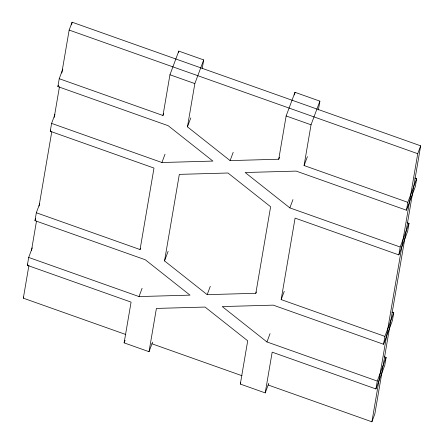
<?xml version="1.0" encoding="UTF-8"?>
<svg xmlns="http://www.w3.org/2000/svg" width="444" height="444" viewBox="0 0 444 444"><rect width="100%" height="100%" fill="white"/><g stroke="black" fill="none" stroke-linecap="round" stroke-linejoin="round"><path stroke-width="0.67" d="M152.603 342.102L149.018 351.692L124.115 342.862L131.08 302.12L27.334 265.329L28.682 257.442L32.268 247.852M28.682 257.442L139.005 296.57L189.993 295.138L145.293 259.768L34.976 220.646L36.325 212.759L39.666 203.807M36.325 212.759L140.065 249.55L153.996 168.071L50.25 131.274L51.598 123.388L54.945 114.435M51.598 123.388L161.916 162.515L212.909 161.083L168.209 125.719L57.887 86.591L59.235 78.705L62.82 69.114M125.813 334.521L23.327 298.174L28.921 265.429M31.485 250.416L36.502 221.084M39.066 206.077L51.776 131.713M54.224 117.388L59.474 86.691M61.805 73.044L69.153 30.064L72.095 22.2L420.673 145.826L374.847 413.936L371.906 421.8L268.115 384.987M71.628 24.931L72.095 22.2M59.235 78.705L162.981 115.501L169.947 74.758L178.788 51.099L203.691 59.929L202.187 68.715M178.555 52.453L178.788 51.099M149.018 351.692L156.41 308.425L205.061 307.059L247.708 340.803L240.309 384.071L265.212 392.901L268.798 383.311M164.535 260.911L179.326 174.37L227.977 173.005L270.624 206.749L255.827 293.29L207.182 294.655L164.535 260.911L168.121 251.321M279.459 157.32L278.743 159.235L230.097 160.6L187.446 126.856L194.844 83.589L203.691 59.929M278.743 159.235L286.141 115.967L294.983 92.308L319.885 101.138L318.376 109.962M294.522 95.01L294.983 92.308M265.212 392.901L272.178 352.164L375.918 388.955L384.765 365.295L386.114 357.409L384.154 356.715M375.918 388.955L377.267 381.069L266.949 341.947L222.25 306.576L273.238 305.145L383.561 344.272L384.904 336.386L281.163 299.595L295.088 218.109L398.834 254.9L407.675 231.241L409.024 223.354L407.065 222.66M398.834 254.9L400.183 247.019L289.865 207.892L245.16 172.522L296.154 171.095L406.471 210.217L407.82 202.331L304.073 165.54L311.039 124.797L319.885 101.138M371.906 421.8L417.737 153.696L420.673 145.826M391.791 312.032L393.75 312.726L392.402 320.612L383.561 344.272M414.707 177.977L416.666 178.671L415.318 186.558L406.471 210.217M57.887 86.591L58.364 85.309M50.25 131.274L50.727 129.998M34.976 220.646L35.692 218.726M27.334 265.329L27.817 264.047M23.327 298.174L23.776 296.964M162.981 115.501L163.697 113.581M161.916 162.515L165.024 154.201M140.065 249.55L140.548 248.274M187.446 126.856L190.792 117.904M139.005 296.57L142.113 288.256M124.115 342.862L125.075 340.304M230.097 160.6L233.2 152.286M207.182 294.655L210.29 286.341M255.827 293.29L256.31 292.008M304.073 165.54L307.42 156.588M289.865 207.892L292.968 199.578M240.309 384.071L240.792 382.795M281.163 299.595L284.265 291.281M266.949 341.947L270.057 333.633M407.82 202.331L416.666 178.671M400.183 247.019L409.024 223.354M384.904 336.386L393.75 312.726M377.267 381.069L386.114 357.409M69.153 30.064L417.737 153.696M169.947 74.758L194.844 83.589M286.141 115.967L311.039 124.797M151.92 343.778L242.002 375.729"/></g></svg>
